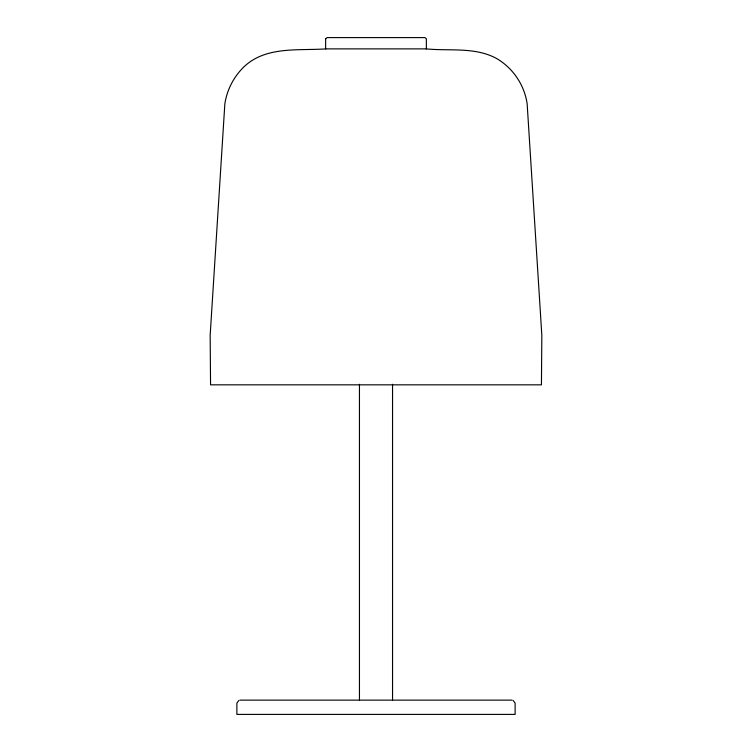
<?xml version="1.0" encoding="UTF-8"?>
<svg xmlns="http://www.w3.org/2000/svg" width="752" height="752" viewBox="0 0 752 752"><rect width="100%" height="100%" fill="white"/><g stroke="black" fill="none" stroke-linecap="round" stroke-linejoin="round"><path stroke-width="1.13" d="M238.807 700.479L236.88 703.139L236.88 714.4L515.12 714.4L515.12 703.139L513.193 700.479M325.804 48.88C298.187 50.826 265.804 45.928 243.845 66.928C233.693 76.873 227.001 89.798 224.848 103.851L210.165 335.27L210.56 384.836L541.44 384.836L541.835 335.27L527.152 103.851C524.454 85.079 513.09 68.206 496.752 58.581C475.189 46.737 449.696 51.221 426.196 48.88M239.888 700.131L512.112 700.131M392.544 384.281L392.544 700.131M359.456 384.281L359.456 700.131M325.663 38.719L325.616 48.88L426.384 48.88L426.337 38.719L424.88 37.6L327.12 37.6L325.663 38.719"/></g></svg>
